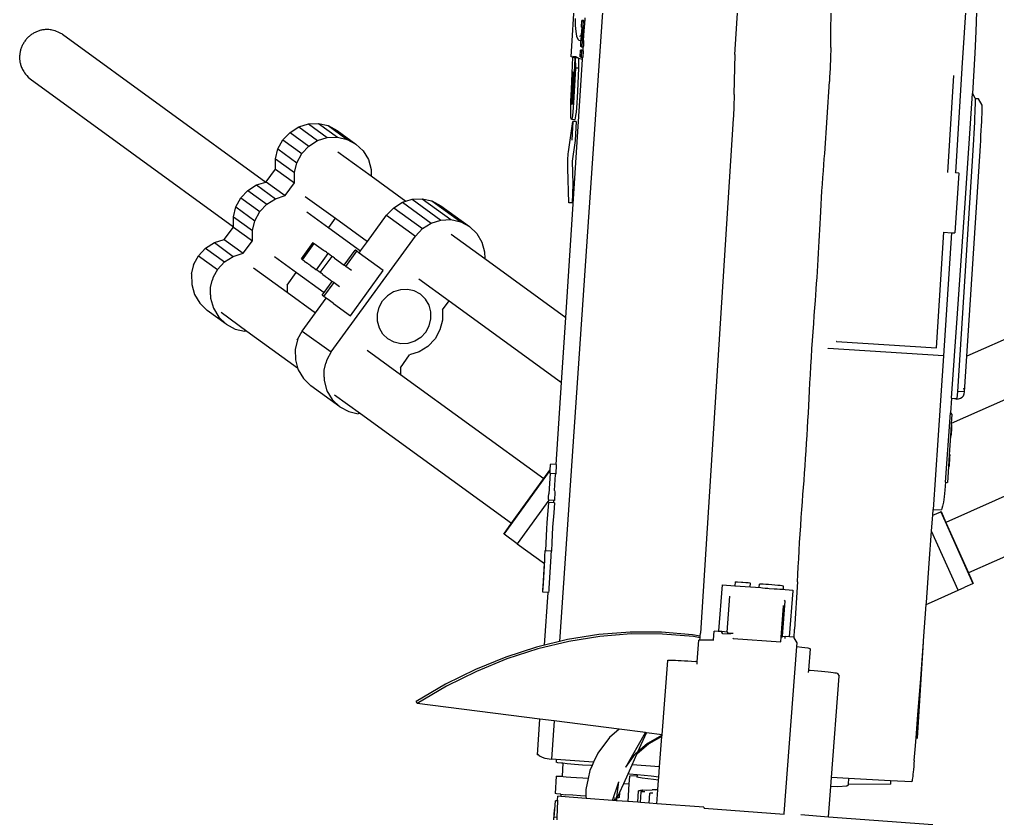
# Model space of a CAD drawing. Extents: x 0 to 510, y -72 to 72.
# Drawn here: x 177.52 to 188.39, y -30.27 to -21.39 of the extents above; entities that cross this region are included whole.
import ezdxf

# ---------------------------------------------------------------- set-up
doc = ezdxf.new("R2010")
doc.units = 0
doc.header["$MEASUREMENT"] = 0
doc.layers.get('0').update_dxf_attribs({"linetype": 'CONTINUOUS'})
doc.layers.add('EDGES', color=7, linetype='CONTINUOUS')

# ---------------------------------------------------------------- blocks, each defined once
blk = doc.blocks.new('TV_CAMERAMAN_PL')
at = {"layer": 'EDGES'}
for p, q in [((0.1009, 0.32267), (0.0373, 0.23514)), ((0.12009, 0.30872), (0.0565, 0.22119)), ((0.01249, 0.25314), (0.00817, 0.25194)), ((0.01702, 0.25318), (0.01249, 0.25314)), ((0.01702, 0.25318), (0.02144, 0.25206)), ((0.00434, 0.24966), (0.00127, 0.24646)), ((0.00817, 0.25194), (0.00434, 0.24966)), ((0.02481, 0.2502), (0.01891, 0.24207)), ((0.0209, 0.25235), (0.02139, 0.25208)), ((0.02144, 0.25206), (0.02481, 0.2502)), ((0.02481, 0.2502), (0.02807, 0.24714)), ((-0.00463, 0.23833), (0.00127, 0.24646)), ((0.00658, 0.24501), (0.00226, 0.24381)), ((0.00805, 0.24502), (0.00658, 0.24501)), ((0.00805, 0.24502), (0.01111, 0.24505)), ((0.01111, 0.24505), (0.0141, 0.2443)), ((0.01553, 0.24393), (0.0141, 0.2443)), ((0.02807, 0.24714), (0.02216, 0.23901)), ((0.02807, 0.24714), (0.03043, 0.24338)), ((0.00048, 0.24051), (-0.00759, 0.2294)), ((-0.00157, 0.24153), (-0.00463, 0.23833)), ((0.00226, 0.24381), (-0.00157, 0.24153)), ((0.01891, 0.24207), (0.01553, 0.24393)), ((0.01891, 0.24207), (0.02216, 0.23901)), ((0.03043, 0.24338), (0.02453, 0.23525)), ((0.03043, 0.24338), (0.03176, 0.23917)), ((-0.00463, 0.23833), (-0.00673, 0.23442)), ((0.02216, 0.23901), (0.02453, 0.23525)), ((0.03176, 0.23917), (0.02585, 0.23104)), ((0.03176, 0.23917), (0.03714, 0.23514)), ((-0.00673, 0.23442), (-0.00764, 0.23042)), ((0.02453, 0.23525), (0.02585, 0.23104)), ((0.03714, 0.23514), (0.03123, 0.22701)), ((0.04151, 0.23518), (0.0356, 0.22705)), ((0.03714, 0.23514), (0.0373, 0.23514)), ((0.0373, 0.23514), (0.04151, 0.23518)), ((0.04578, 0.2341), (0.03988, 0.22597)), ((0.04151, 0.23518), (0.04578, 0.2341)), ((0.04967, 0.23197), (0.04376, 0.22384)), ((0.04578, 0.2341), (0.04967, 0.23197)), ((0.04967, 0.23197), (0.05289, 0.22894)), ((-0.00759, 0.2294), (-0.02346, 0.20756)), ((-0.00759, 0.2294), (-0.00764, 0.23042)), ((0.02585, 0.23104), (0.03123, 0.22701)), ((0.05289, 0.22894), (0.04698, 0.22081)), ((0.05289, 0.22894), (0.05524, 0.22521)), ((0.01967, 0.22656), (0.00917, 0.21211)), ((0.03123, 0.22701), (0.0356, 0.22705)), ((0.0356, 0.22705), (0.03988, 0.22597)), ((0.03988, 0.22597), (0.04376, 0.22384)), ((0.04376, 0.22384), (0.04698, 0.22081)), ((0.05524, 0.22521), (0.04933, 0.21708)), ((0.05524, 0.22521), (0.0565, 0.22119)), ((0.04698, 0.22081), (0.04933, 0.21708)), ((0.05655, 0.22104), (0.05064, 0.21291)), ((0.0565, 0.22119), (0.05655, 0.22104)), ((0.05655, 0.22104), (0.06206, 0.21707)), ((0.02453, 0.21756), (0.01766, 0.2081)), ((0.04933, 0.21708), (0.05064, 0.21291)), ((0.06206, 0.21707), (0.05615, 0.20894)), ((0.06645, 0.21711), (0.06054, 0.20898)), ((0.06206, 0.21707), (0.06645, 0.21711)), ((0.07073, 0.21603), (0.06483, 0.2079)), ((0.06645, 0.21711), (0.07073, 0.21603)), ((0.07073, 0.21603), (0.07462, 0.2139)), ((0.00917, 0.21211), (0.00029, 0.19987)), ((0.01211, 0.21213), (0.00917, 0.21211)), ((0.01211, 0.21213), (0.01761, 0.20826)), ((0.05064, 0.21291), (0.05615, 0.20894)), ((0.07462, 0.2139), (0.06872, 0.20577)), ((0.07786, 0.21085), (0.07195, 0.20272)), ((0.07462, 0.2139), (0.07786, 0.21085)), ((0.07786, 0.21085), (0.08021, 0.20711)), ((-0.02423, 0.20735), (-0.02806, 0.20507)), ((-0.02346, 0.20756), (-0.02423, 0.20735)), ((-0.01991, 0.20855), (-0.02346, 0.20756)), ((-0.01538, 0.20859), (-0.01991, 0.20855)), ((-0.01095, 0.20747), (-0.01538, 0.20859)), ((-0.0115, 0.20776), (-0.01101, 0.20749)), ((-0.01095, 0.20747), (-0.00758, 0.20561)), ((0.01766, 0.2081), (0.00898, 0.19616)), ((0.01766, 0.2081), (0.01761, 0.20826)), ((0.05615, 0.20894), (0.06054, 0.20898)), ((0.06054, 0.20898), (0.06483, 0.2079)), ((0.06483, 0.2079), (0.06872, 0.20577)), ((0.08021, 0.20711), (0.07431, 0.19898)), ((0.08021, 0.20711), (0.08153, 0.20293)), ((-0.02806, 0.20507), (-0.03112, 0.20187)), ((-0.00758, 0.20561), (-0.01658, 0.19322)), ((-0.00758, 0.20561), (0.00029, 0.19987)), ((0.0205, 0.20188), (0.02109, 0.20269)), ((0.02154, 0.20332), (0.02109, 0.20269)), ((0.02202, 0.20398), (0.02154, 0.20332)), ((0.02253, 0.20469), (0.02202, 0.20398)), ((0.02255, 0.20471), (0.02253, 0.20469)), ((0.02272, 0.20495), (0.02255, 0.20471)), ((0.0231, 0.20547), (0.02272, 0.20495)), ((0.02342, 0.20591), (0.0231, 0.20547)), ((0.0231, 0.20547), (0.03009, 0.2004)), ((0.02345, 0.20594), (0.02342, 0.20591)), ((0.02342, 0.20591), (0.03041, 0.20084)), ((0.02345, 0.20594), (0.03043, 0.20088)), ((0.04372, 0.20361), (0.03686, 0.19416)), ((0.05034, 0.20428), (0.04091, 0.1913)), ((0.06872, 0.20577), (0.07195, 0.20272)), ((0.07195, 0.20272), (0.07431, 0.19898)), ((0.08153, 0.20293), (0.07562, 0.1948)), ((0.08153, 0.20293), (0.08172, 0.19859)), ((-0.04012, 0.18948), (-0.03112, 0.20187)), ((0.00029, 0.19987), (0.00655, 0.19531)), ((0.01744, 0.19767), (0.01754, 0.19781)), ((0.01751, 0.19778), (0.01753, 0.19781)), ((0.01754, 0.19781), (0.01759, 0.19788)), ((0.01754, 0.19781), (0.02453, 0.19274)), ((0.01759, 0.19788), (0.01875, 0.19948)), ((0.01891, 0.19969), (0.01875, 0.19948)), ((0.01875, 0.19948), (0.02574, 0.19441)), ((0.01955, 0.20058), (0.01891, 0.19969)), ((0.01955, 0.20058), (0.01977, 0.20087)), ((0.0205, 0.20188), (0.01977, 0.20087)), ((0.03009, 0.2004), (0.02727, 0.19651)), ((0.03041, 0.20084), (0.03009, 0.2004)), ((0.03041, 0.20084), (0.03043, 0.20088)), ((0.07431, 0.19898), (0.07562, 0.1948)), ((0.08172, 0.19859), (0.07581, 0.19046)), ((0.08172, 0.19859), (0.08076, 0.19438)), ((-0.03323, 0.19496), (-0.03706, 0.19268)), ((-0.02891, 0.19616), (-0.03323, 0.19496)), ((-0.02744, 0.19617), (-0.02891, 0.19616)), ((-0.02744, 0.19617), (-0.02438, 0.1962)), ((-0.02438, 0.1962), (-0.02139, 0.19545)), ((-0.01996, 0.19508), (-0.02139, 0.19545)), ((-0.01658, 0.19322), (-0.01996, 0.19508)), ((0.00507, 0.19327), (0.00553, 0.19388)), ((0.00553, 0.19388), (0.00655, 0.19531)), ((0.00655, 0.19531), (0.00692, 0.1958)), ((0.00692, 0.1958), (0.00705, 0.19597)), ((0.00705, 0.19597), (0.00728, 0.19629)), ((0.00728, 0.19629), (0.00758, 0.19671)), ((0.00728, 0.19629), (0.01326, 0.19193)), ((0.00758, 0.19671), (0.0077, 0.19687)), ((0.0077, 0.19687), (0.00781, 0.19701)), ((0.00781, 0.19701), (0.00898, 0.19616)), ((0.00898, 0.19616), (0.01379, 0.19265)), ((0.01491, 0.1942), (0.0139, 0.19281)), ((0.01491, 0.1942), (0.01502, 0.19435)), ((0.01592, 0.19559), (0.01502, 0.19435)), ((0.01602, 0.19572), (0.01592, 0.19559)), ((0.01676, 0.19673), (0.01602, 0.19572)), ((0.01683, 0.19683), (0.01676, 0.19673)), ((0.01683, 0.19683), (0.0174, 0.19761)), ((0.0174, 0.19761), (0.01744, 0.19767)), ((0.01742, 0.19764), (0.0174, 0.19761)), ((0.02467, 0.19294), (0.02574, 0.19441)), ((0.02633, 0.19522), (0.02574, 0.19441)), ((0.02633, 0.19522), (0.02661, 0.1956)), ((0.02661, 0.1956), (0.02676, 0.19581)), ((0.02676, 0.19581), (0.02692, 0.19603)), ((0.03686, 0.19416), (0.02691, 0.18047)), ((0.02727, 0.19651), (0.02692, 0.19603)), ((0.03702, 0.19416), (0.03686, 0.19416)), ((0.03702, 0.19416), (0.04091, 0.1913)), ((0.08076, 0.19438), (0.07485, 0.18625)), ((0.07562, 0.1948), (0.07581, 0.19046)), ((0.08076, 0.19438), (0.07873, 0.1906)), ((-0.03501, 0.19166), (-0.04308, 0.18055)), ((-0.04012, 0.18948), (-0.04222, 0.18557)), ((-0.03706, 0.19268), (-0.04012, 0.18948)), ((-0.01658, 0.19322), (0.03323, 0.15692)), ((0.00423, 0.19209), (-0.00102, 0.18488)), ((0.00423, 0.19209), (0.00507, 0.19327)), ((0.01326, 0.19193), (0.01151, 0.18953)), ((0.01326, 0.19193), (0.01379, 0.19265)), ((0.0139, 0.19281), (0.01379, 0.19265)), ((0.02381, 0.19175), (0.02076, 0.18757)), ((0.02381, 0.19175), (0.02434, 0.19248)), ((0.02434, 0.19248), (0.02437, 0.19253)), ((0.02437, 0.19253), (0.02453, 0.19274)), ((0.02453, 0.19274), (0.0246, 0.19284)), ((0.0246, 0.19284), (0.02466, 0.19291)), ((0.02467, 0.19294), (0.02466, 0.19291)), ((0.04091, 0.1913), (0.03092, 0.17755)), ((0.06954, 0.19033), (0.0591, 0.17597)), ((0.07873, 0.1906), (0.07282, 0.18247)), ((0.07581, 0.19046), (0.07485, 0.18625)), ((-0.04222, 0.18557), (-0.04313, 0.18157)), ((0.01849, 0.18445), (0.02024, 0.18685)), ((0.02024, 0.18685), (0.02076, 0.18757)), ((0.02024, 0.18685), (0.02671, 0.18213)), ((0.02076, 0.18757), (0.02723, 0.18285)), ((0.07485, 0.18625), (0.07282, 0.18247)), ((-0.04308, 0.18055), (-0.04313, 0.18157)), ((-0.00102, 0.18488), (0.0184, 0.17072)), ((0.0184, 0.17072), (0.02598, 0.18113)), ((0.02598, 0.18113), (0.02671, 0.18213)), ((0.02598, 0.18113), (0.02691, 0.18047)), ((0.02671, 0.18213), (0.02713, 0.18271)), ((0.02713, 0.18271), (0.02723, 0.18285)), ((0.07282, 0.18247), (0.06985, 0.17937)), ((-0.04308, 0.18055), (-0.09027, 0.1156)), ((-0.01582, 0.17771), (-0.02632, 0.16326)), ((0.02691, 0.18047), (0.03092, 0.17755)), ((0.03092, 0.17755), (0.04223, 0.16931)), ((0.06615, 0.17716), (0.06196, 0.176)), ((0.06985, 0.17937), (0.06615, 0.17716)), ((-0.00631, 0.17241), (-0.00339, 0.17322)), ((-0.00339, 0.17322), (-0.00033, 0.17325)), ((-0.00033, 0.17325), (0.00266, 0.1725)), ((0.00266, 0.1725), (0.00537, 0.17101)), ((0.0591, 0.17597), (0.04827, 0.16107)), ((0.06196, 0.176), (0.0591, 0.17597)), ((-0.01238, 0.16607), (-0.01096, 0.16871)), ((-0.01096, 0.16871), (-0.00889, 0.17087)), ((-0.00889, 0.17087), (-0.00631, 0.17241)), ((0.00537, 0.17101), (0.00763, 0.16889)), ((0.00927, 0.16628), (0.00763, 0.16889)), ((0.04223, 0.16931), (0.03323, 0.15692)), ((0.04223, 0.16931), (0.04546, 0.16626)), ((-0.01305, 0.16314), (-0.01238, 0.16607)), ((0.01019, 0.16336), (0.00927, 0.16628)), ((0.04546, 0.16626), (0.03646, 0.15388)), ((0.04546, 0.16626), (0.04782, 0.16252)), ((-0.02632, 0.16326), (-0.07104, 0.1017)), ((-0.02338, 0.16328), (-0.02632, 0.16326)), ((-0.02338, 0.16328), (-0.01788, 0.15941)), ((-0.01292, 0.16011), (-0.01305, 0.16314)), ((-0.012, 0.15719), (-0.01292, 0.16011)), ((0.00965, 0.1574), (0.01032, 0.16033)), ((0.01032, 0.16033), (0.01019, 0.16336)), ((0.04782, 0.16252), (0.03881, 0.15013)), ((0.04782, 0.16252), (0.04827, 0.16107)), ((0.04827, 0.16107), (0.04913, 0.15834)), ((-0.17446, 0.10338), (-0.16773, 0.15618)), ((-0.16773, 0.15618), (-0.16692, 0.15664)), ((-0.16032, 0.14351), (-0.16773, 0.15618)), ((-0.15951, 0.14398), (-0.16692, 0.15664)), ((-0.01657, 0.15524), (-0.01788, 0.15941)), ((-0.01036, 0.15458), (-0.012, 0.15719)), ((0.00823, 0.15476), (0.00965, 0.1574)), ((0.03323, 0.15692), (0.03646, 0.15388)), ((0.04913, 0.15834), (0.04013, 0.14595)), ((0.04913, 0.15834), (0.04932, 0.154)), ((-0.01422, 0.15151), (-0.01657, 0.15524)), ((-0.011, 0.14848), (-0.01422, 0.15151)), ((-0.01036, 0.15458), (-0.0081, 0.15246)), ((-0.0081, 0.15246), (-0.00539, 0.15097)), ((0.00358, 0.15106), (0.00616, 0.1526)), ((0.01485, 0.15543), (0.00542, 0.14245)), ((0.00616, 0.1526), (0.00823, 0.15476)), ((0.03646, 0.15388), (0.03881, 0.15013)), ((0.04932, 0.154), (0.04032, 0.14161)), ((0.04932, 0.154), (0.04836, 0.14979)), ((-0.00712, 0.14635), (-0.011, 0.14848)), ((-0.00539, 0.15097), (-0.0024, 0.15022)), ((-0.0024, 0.15022), (0.00066, 0.15025)), ((0.00066, 0.15025), (0.00358, 0.15106)), ((0.03881, 0.15013), (0.04013, 0.14595)), ((0.04836, 0.14979), (0.03936, 0.1374)), ((0.04836, 0.14979), (0.04633, 0.14601)), ((-0.15393, 0.13062), (-0.16032, 0.14351)), ((-0.15312, 0.13109), (-0.15951, 0.14398)), ((-0.00284, 0.14527), (-0.00712, 0.14635)), ((0.00153, 0.14531), (-0.00284, 0.14527)), ((0.00153, 0.14531), (0.00542, 0.14245)), ((0.04633, 0.14601), (0.03733, 0.13362)), ((0.04013, 0.14595), (0.04032, 0.14161)), ((0.00542, 0.14245), (-0.02975, 0.09404)), ((0.03405, 0.14148), (0.02361, 0.12712)), ((0.04032, 0.14161), (0.03936, 0.1374)), ((0.03936, 0.1374), (0.03733, 0.13362)), ((-0.14858, 0.11754), (-0.15393, 0.13062)), ((-0.14777, 0.11801), (-0.15312, 0.13109)), ((0.03436, 0.13052), (0.03066, 0.12831)), ((0.03733, 0.13362), (0.03436, 0.13052)), ((0.02361, 0.12712), (-0.00174, 0.09223)), ((0.02647, 0.12715), (0.02361, 0.12712)), ((0.03066, 0.12831), (0.02647, 0.12715)), ((-0.14348, 0.10478), (-0.14777, 0.11801)), ((-0.0991, 0.11312), (-0.09499, 0.11878)), ((-0.09499, 0.11878), (-0.09491, 0.11889)), ((-0.09499, 0.11878), (-0.06753, 0.09895)), ((-0.09491, 0.11889), (-0.09488, 0.11893)), ((-0.09488, 0.11893), (-0.09027, 0.1156)), ((-0.14429, 0.10431), (-0.14858, 0.11754)), ((-0.09027, 0.1156), (-0.07104, 0.1017)), ((-0.0991, 0.11312), (-0.10756, 0.10142)), ((-0.08027, 0.09951), (-0.0991, 0.11312)), ((-0.19124, 0.10121), (-0.19177, 0.09837)), ((-0.19079, 0.10236), (-0.19124, 0.10121)), ((-0.19036, 0.10324), (-0.19079, 0.10236)), ((-0.19009, 0.10365), (-0.19036, 0.10324)), ((-0.19009, 0.10365), (-0.18986, 0.10438)), ((-0.18995, 0.10387), (-0.19009, 0.10365)), ((-0.18955, 0.10423), (-0.18995, 0.10387)), ((-0.18986, 0.10438), (-0.17446, 0.10338)), ((-0.17525, 0.09724), (-0.17446, 0.10338)), ((-0.14107, 0.09097), (-0.14429, 0.10431)), ((-0.14265, 0.10133), (-0.14348, 0.10478)), ((-0.14265, 0.10133), (-0.12005, 0.09987)), ((-0.1411, 0.09491), (-0.14265, 0.10133)), ((-0.12005, 0.09987), (-0.11991, 0.10204)), ((-0.11991, 0.10204), (-0.11986, 0.10205)), ((-0.11986, 0.10205), (-0.11968, 0.10204)), ((-0.11968, 0.1021), (-0.11961, 0.10212)), ((-0.11968, 0.10204), (-0.11968, 0.1021)), ((-0.11968, 0.10204), (-0.11619, 0.1018)), ((-0.11961, 0.10212), (-0.11934, 0.10212)), ((-0.11934, 0.10212), (-0.11867, 0.10209)), ((-0.11867, 0.10209), (-0.11744, 0.10203)), ((-0.11744, 0.10203), (-0.10756, 0.10142)), ((-0.11619, 0.1018), (-0.11608, 0.10183)), ((-0.11619, 0.1018), (-0.11608, 0.10179)), ((-0.11608, 0.10179), (-0.11608, 0.10183)), ((-0.11608, 0.10179), (-0.10605, 0.10118)), ((-0.10756, 0.10142), (-0.10582, 0.10132)), ((-0.10605, 0.10118), (-0.10569, 0.10127)), ((-0.10582, 0.10132), (-0.10569, 0.10127)), ((-0.10569, 0.10127), (-0.10386, 0.1012)), ((-0.10386, 0.1012), (-0.10267, 0.10112)), ((-0.10267, 0.10112), (-0.10209, 0.10107)), ((-0.10209, 0.10107), (-0.10195, 0.10104)), ((-0.10197, 0.10079), (-0.10195, 0.10104)), ((-0.07104, 0.1017), (-0.06743, 0.09909)), ((-0.21347, 0.0973), (-0.21772, 0.09757)), ((-0.21675, 0.09604), (-0.21667, 0.09712)), ((-0.2166, 0.09717), (-0.21667, 0.09712)), ((-0.2166, 0.09717), (-0.21341, 0.09694)), ((-0.21347, 0.0973), (-0.21341, 0.09703)), ((-0.21341, 0.09703), (-0.21341, 0.09694)), ((-0.21341, 0.09694), (-0.20962, 0.09667)), ((-0.20664, 0.09618), (-0.20653, 0.09686)), ((-0.19901, 0.09635), (-0.20653, 0.09686)), ((-0.19191, 0.09632), (-0.19177, 0.09837)), ((-0.17525, 0.09724), (-0.19177, 0.09837)), ((-0.17882, 0.06927), (-0.17525, 0.09724)), ((-0.12006, 0.09966), (-0.12005, 0.09987)), ((-0.11992, 0.09963), (-0.12006, 0.09966)), ((-0.11933, 0.09958), (-0.11992, 0.09963)), ((-0.11814, 0.0995), (-0.11933, 0.09958)), ((-0.10456, 0.09867), (-0.11814, 0.0995)), ((-0.10333, 0.0986), (-0.10456, 0.09867)), ((-0.10267, 0.09857), (-0.10333, 0.0986)), ((-0.1024, 0.09858), (-0.10267, 0.09857)), ((-0.10226, 0.09861), (-0.1024, 0.09858)), ((-0.10227, 0.09842), (-0.10226, 0.09861)), ((-0.09853, 0.09819), (-0.10227, 0.09842)), ((-0.10226, 0.09861), (-0.10213, 0.1008)), ((-0.10213, 0.1008), (-0.10197, 0.10079)), ((-0.10197, 0.10079), (-0.09267, 0.1004)), ((-0.09187, 0.09791), (-0.09853, 0.09819)), ((-0.09267, 0.1004), (-0.09007, 0.10025)), ((-0.08574, 0.09741), (-0.09187, 0.09791)), ((-0.09007, 0.10025), (-0.0813, 0.09952)), ((-0.08145, 0.09714), (-0.08574, 0.09741)), ((-0.08145, 0.09714), (-0.08143, 0.09738)), ((-0.08143, 0.09738), (-0.0813, 0.09952)), ((-0.08143, 0.09738), (-0.08041, 0.09731)), ((-0.08042, 0.09715), (-0.08041, 0.09731)), ((-0.07666, 0.09692), (-0.08042, 0.09715)), ((-0.08041, 0.09731), (-0.08027, 0.09951)), ((-0.08027, 0.09951), (-0.07983, 0.09965)), ((-0.07983, 0.09965), (-0.07956, 0.09965)), ((-0.07956, 0.09965), (-0.07889, 0.09962)), ((-0.07889, 0.09962), (-0.07766, 0.09956)), ((-0.06876, 0.09901), (-0.07766, 0.09956)), ((-0.0762, 0.09704), (-0.07666, 0.09692)), ((-0.0762, 0.09704), (-0.06921, 0.09662)), ((-0.06897, 0.0966), (-0.06883, 0.09893)), ((-0.06883, 0.09893), (-0.06866, 0.09897)), ((-0.06876, 0.09901), (-0.06866, 0.09897)), ((-0.06866, 0.09897), (-0.06753, 0.09895)), ((-0.06745, 0.09906), (-0.06753, 0.09895)), ((-0.06753, 0.09895), (-0.0668, 0.09889)), ((-0.06743, 0.09909), (-0.06745, 0.09906)), ((-0.0668, 0.09889), (-0.06561, 0.09881)), ((-0.06561, 0.09881), (-0.06504, 0.09876)), ((-0.06504, 0.09876), (-0.0649, 0.09873)), ((-0.06504, 0.09635), (-0.0649, 0.09873)), ((-0.21675, 0.09604), (-0.21776, 0.09607)), ((-0.20968, 0.09583), (-0.21675, 0.09604)), ((-0.20968, 0.09583), (-0.20962, 0.09667)), ((-0.20935, 0.09582), (-0.20968, 0.09583)), ((-0.20935, 0.09582), (-0.20764, 0.09569)), ((-0.20856, 0.08354), (-0.20773, 0.09442)), ((-0.20773, 0.09442), (-0.20764, 0.09569)), ((-0.20682, 0.09436), (-0.20773, 0.09442)), ((-0.20682, 0.09436), (-0.207, 0.09226)), ((-0.20682, 0.09436), (-0.2068, 0.09461)), ((-0.2068, 0.09461), (-0.20664, 0.09618)), ((-0.19938, 0.09204), (-0.19925, 0.09332)), ((-0.19925, 0.09332), (-0.19916, 0.09387)), ((-0.19902, 0.09386), (-0.19916, 0.09387)), ((-0.19898, 0.09489), (-0.19902, 0.09386)), ((-0.19348, 0.09351), (-0.19902, 0.09386)), ((-0.19901, 0.09635), (-0.19896, 0.09608)), ((-0.19896, 0.09608), (-0.19898, 0.09489)), ((-0.19368, 0.09162), (-0.19348, 0.09351)), ((-0.19348, 0.09351), (-0.19343, 0.09404)), ((-0.19343, 0.09404), (-0.19321, 0.09567)), ((-0.19321, 0.09567), (-0.19303, 0.0964)), ((-0.19191, 0.09632), (-0.19303, 0.0964)), ((-0.19302, 0.08025), (-0.19191, 0.09632)), ((0.17827, 0.07311), (-0.1411, 0.09491)), ((-0.14026, 0.09143), (-0.1411, 0.09491)), ((-0.06921, 0.09662), (-0.06923, 0.09659)), ((-0.06921, 0.09662), (-0.06897, 0.09657)), ((-0.06897, 0.0966), (-0.06921, 0.09662)), ((-0.06898, 0.09655), (-0.06897, 0.09657)), ((-0.06514, 0.09633), (-0.06898, 0.09655)), ((-0.06897, 0.09657), (-0.06897, 0.0966)), ((-0.06504, 0.09635), (-0.06514, 0.09633)), ((-0.06504, 0.09635), (-0.02975, 0.09404)), ((-0.02975, 0.09404), (-0.00174, 0.09223)), ((-0.20747, 0.08586), (-0.20723, 0.08927)), ((-0.20723, 0.08927), (-0.207, 0.09226)), ((-0.19972, 0.08766), (-0.19954, 0.09011)), ((-0.19954, 0.09011), (-0.19938, 0.09204)), ((-0.19421, 0.08507), (-0.19394, 0.08856)), ((-0.19394, 0.08856), (-0.19368, 0.09162)), ((-0.13893, 0.07755), (-0.14107, 0.09097)), ((-0.13812, 0.07801), (-0.14026, 0.09143)), ((-0.00174, 0.09223), (0.10927, 0.08507)), ((0.04751, 0.08956), (0.04758, 0.09095)), ((0.05565, 0.08916), (0.04751, 0.08956)), ((0.04758, 0.09095), (0.0624, 0.09139)), ((0.06554, 0.08948), (0.05565, 0.08916)), ((0.0624, 0.09139), (0.06331, 0.09141)), ((0.06331, 0.09141), (0.06422, 0.09141)), ((0.06422, 0.09141), (0.06512, 0.09139)), ((0.06512, 0.09139), (0.06603, 0.09136)), ((0.07442, 0.08824), (0.06554, 0.08948)), ((0.06603, 0.09136), (0.06692, 0.0913)), ((0.06692, 0.0913), (0.06779, 0.09123)), ((0.06779, 0.09123), (0.06865, 0.09115)), ((0.06865, 0.09115), (0.06949, 0.09104)), ((0.06949, 0.09104), (0.08257, 0.08923)), ((0.08257, 0.08923), (0.07449, 0.08963)), ((0.0825, 0.08784), (0.08257, 0.08923)), ((0.0833, 0.08844), (0.08337, 0.08983)), ((0.08344, 0.0883), (0.0833, 0.08844)), ((0.08337, 0.08983), (0.08367, 0.08995)), ((0.08351, 0.08968), (0.08337, 0.08983)), ((0.0841, 0.08953), (0.08351, 0.08968)), ((0.08367, 0.08995), (0.08442, 0.09003)), ((0.08515, 0.08937), (0.0841, 0.08953)), ((0.08442, 0.09003), (0.08561, 0.09009)), ((0.08664, 0.08921), (0.08515, 0.08937)), ((0.08561, 0.09009), (0.08724, 0.09011)), ((0.08849, 0.08904), (0.08664, 0.08921)), ((0.08724, 0.09011), (0.0892, 0.09009)), ((0.09061, 0.08888), (0.08849, 0.08904)), ((0.0892, 0.09009), (0.09138, 0.09005)), ((0.08998, 0.08958), (0.08983, 0.08952)), ((0.08983, 0.08952), (0.08991, 0.08945)), ((0.08991, 0.08945), (0.0902, 0.08938)), ((0.09034, 0.08962), (0.08998, 0.08958)), ((0.0902, 0.08938), (0.09072, 0.0893)), ((0.09092, 0.08965), (0.09034, 0.08962)), ((0.09299, 0.08873), (0.09061, 0.08888)), ((0.09072, 0.0893), (0.09146, 0.08922)), ((0.09171, 0.08966), (0.09092, 0.08965)), ((0.09138, 0.09005), (0.09378, 0.08996)), ((0.09146, 0.08922), (0.09237, 0.08913)), ((0.09266, 0.08965), (0.09171, 0.08966)), ((0.09237, 0.08913), (0.0934, 0.08905)), ((0.09373, 0.08962), (0.09266, 0.08965)), ((0.09563, 0.08859), (0.09299, 0.08873)), ((0.0934, 0.08905), (0.09456, 0.08898)), ((0.09491, 0.08958), (0.09373, 0.08962)), ((0.09378, 0.08996), (0.0964, 0.08985)), ((0.09456, 0.08898), (0.09583, 0.08891)), ((0.0962, 0.08952), (0.09491, 0.08958)), ((0.10554, 0.0881), (0.09563, 0.08859)), ((0.09583, 0.08891), (0.10344, 0.08854)), ((0.10372, 0.08915), (0.0962, 0.08952)), ((0.0964, 0.08985), (0.1102, 0.08917)), ((0.10344, 0.08869), (0.10372, 0.08915)), ((0.10996, 0.08837), (0.10344, 0.08869)), ((0.10344, 0.08854), (0.10344, 0.08869)), ((0.10344, 0.08854), (0.10987, 0.08822)), ((0.10989, 0.08698), (0.10996, 0.08837)), ((0.11044, 0.08916), (0.10996, 0.08837)), ((0.1102, 0.08917), (0.11039, 0.08999)), ((0.1102, 0.08917), (0.11044, 0.08916)), ((0.11037, 0.08777), (0.11044, 0.08916)), ((0.11039, 0.08999), (0.18214, 0.08542)), ((-0.20762, 0.08355), (-0.20747, 0.08586)), ((-0.20006, 0.08259), (-0.19991, 0.08487)), ((-0.19991, 0.08487), (-0.19972, 0.08766)), ((-0.19445, 0.0814), (-0.19421, 0.08507)), ((0.0825, 0.08784), (0.07442, 0.08824)), ((0.08403, 0.08815), (0.08344, 0.0883)), ((0.08508, 0.08799), (0.08403, 0.08815)), ((0.08657, 0.08782), (0.08508, 0.08799)), ((0.08842, 0.08765), (0.08657, 0.08782)), ((0.09054, 0.08749), (0.08842, 0.08765)), ((0.09292, 0.08734), (0.09054, 0.08749)), ((0.09556, 0.0872), (0.09292, 0.08734)), ((0.10547, 0.08671), (0.09556, 0.0872)), ((0.10547, 0.08671), (0.10554, 0.0881)), ((0.10967, 0.08683), (0.10547, 0.08671)), ((0.10987, 0.08822), (0.10554, 0.0881)), ((0.10927, 0.08507), (0.10967, 0.08683)), ((0.10927, 0.08507), (0.11005, 0.08501)), ((0.1098, 0.08684), (0.10967, 0.08683)), ((0.1098, 0.08699), (0.10987, 0.08822)), ((0.10989, 0.08698), (0.1098, 0.08699)), ((0.1098, 0.08684), (0.1098, 0.08699)), ((0.11037, 0.08777), (0.10989, 0.08698)), ((0.11005, 0.08501), (0.11008, 0.08556)), ((0.11005, 0.08494), (0.11005, 0.08501)), ((0.11297, 0.08479), (0.11005, 0.08494)), ((0.11008, 0.08556), (0.11032, 0.08607)), ((0.113, 0.08542), (0.11008, 0.08556)), ((0.11032, 0.08607), (0.11324, 0.08592)), ((0.11297, 0.08479), (0.11299, 0.08483)), ((0.11299, 0.08483), (0.113, 0.08542)), ((0.11321, 0.0853), (0.11299, 0.08483)), ((0.11299, 0.08483), (0.11448, 0.08473)), ((0.11324, 0.08592), (0.113, 0.08542)), ((0.11321, 0.0853), (0.11324, 0.08592)), ((0.11448, 0.08473), (0.11451, 0.08535)), ((0.11505, 0.08469), (0.11448, 0.08473)), ((0.11451, 0.08535), (0.11472, 0.08578)), ((0.11745, 0.0852), (0.11451, 0.08535)), ((0.11472, 0.08578), (0.11481, 0.08581)), ((0.11481, 0.08581), (0.11504, 0.08582)), ((0.11504, 0.08582), (0.11541, 0.08582)), ((0.11741, 0.08458), (0.11505, 0.08469)), ((0.11541, 0.08582), (0.11592, 0.0858)), ((0.11592, 0.0858), (0.11633, 0.08577)), ((0.11633, 0.08577), (0.11673, 0.08575)), ((0.11673, 0.08575), (0.11728, 0.0857)), ((0.11728, 0.0857), (0.11732, 0.08642)), ((0.11728, 0.0857), (0.1175, 0.08568)), ((0.11788, 0.08704), (0.11732, 0.08642)), ((0.11741, 0.08458), (0.11745, 0.0852)), ((0.11755, 0.08485), (0.11741, 0.08458)), ((0.11741, 0.08458), (0.12384, 0.08415)), ((0.11758, 0.08548), (0.11745, 0.0852)), ((0.1175, 0.08568), (0.11983, 0.08546)), ((0.11755, 0.08485), (0.11758, 0.08548)), ((0.12295, 0.08433), (0.11755, 0.08485)), ((0.12298, 0.08496), (0.11758, 0.08548)), ((0.11921, 0.08757), (0.11788, 0.08704)), ((0.11919, 0.0863), (0.11941, 0.08573)), ((0.12124, 0.08796), (0.11921, 0.08757)), ((0.11941, 0.08573), (0.11983, 0.08546)), ((0.11983, 0.08546), (0.1229, 0.08517)), ((0.12381, 0.0882), (0.12124, 0.08796)), ((0.1229, 0.08517), (0.12304, 0.08544)), ((0.12308, 0.08432), (0.12295, 0.08433)), ((0.12368, 0.0849), (0.12298, 0.08496)), ((0.12304, 0.08544), (0.12597, 0.0853)), ((0.12308, 0.08432), (0.12384, 0.08415)), ((0.12365, 0.08428), (0.12308, 0.08432)), ((0.12441, 0.08423), (0.12365, 0.08428)), ((0.12445, 0.08486), (0.12368, 0.0849)), ((0.12676, 0.08827), (0.12381, 0.0882)), ((0.12384, 0.08415), (0.1241, 0.08411)), ((0.12496, 0.08421), (0.12441, 0.08423)), ((0.12499, 0.08483), (0.12445, 0.08486)), ((0.12537, 0.0842), (0.12496, 0.08421)), ((0.1254, 0.08483), (0.12499, 0.08483)), ((0.12563, 0.08421), (0.12537, 0.0842)), ((0.12566, 0.08484), (0.1254, 0.08483)), ((0.12573, 0.08423), (0.12563, 0.08421)), ((0.12576, 0.08486), (0.12566, 0.08484)), ((0.12594, 0.08467), (0.12573, 0.08423)), ((0.12597, 0.0853), (0.12576, 0.08486)), ((0.12594, 0.08467), (0.12597, 0.0853)), ((-0.20942, 0.07214), (-0.20856, 0.08354)), ((-0.20762, 0.08355), (-0.20856, 0.08354)), ((-0.2048, 0.08358), (-0.20762, 0.08355)), ((-0.20006, 0.08259), (-0.2048, 0.08358)), ((-0.19662, 0.08187), (-0.20006, 0.08259)), ((-0.19448, 0.0809), (-0.19662, 0.08187)), ((-0.19448, 0.0809), (-0.19445, 0.0814)), ((-0.19302, 0.08025), (-0.19448, 0.0809)), ((-0.18906, 0.07846), (-0.19302, 0.08025)), ((0.1241, 0.08411), (0.12709, 0.08391)), ((-0.18243, 0.07349), (-0.18906, 0.07846)), ((-0.13787, 0.0641), (-0.13893, 0.07755)), ((-0.13706, 0.06456), (-0.13812, 0.07801)), ((-0.2095, 0.0711), (-0.20942, 0.07214)), ((-0.20942, 0.07214), (-0.20146, 0.06938)), ((-0.17882, 0.06927), (-0.18243, 0.07349)), ((-0.20991, 0.06558), (-0.20955, 0.07037)), ((-0.20955, 0.07037), (-0.20954, 0.07053)), ((-0.20891, 0.07036), (-0.20955, 0.07037)), ((-0.20954, 0.07053), (-0.20951, 0.07063)), ((-0.20954, 0.07053), (-0.20919, 0.07048)), ((-0.20951, 0.07099), (-0.2095, 0.0711)), ((-0.20951, 0.07099), (-0.20825, 0.07096)), ((-0.20951, 0.07063), (-0.20951, 0.07099)), ((-0.20951, 0.07063), (-0.20919, 0.07048)), ((-0.2095, 0.0711), (-0.20825, 0.07096)), ((-0.20919, 0.07048), (-0.20146, 0.06938)), ((-0.20919, 0.07048), (-0.20891, 0.07036)), ((-0.20891, 0.07036), (-0.20829, 0.07008)), ((-0.20829, 0.06951), (-0.20829, 0.07008)), ((-0.20829, 0.07008), (-0.20613, 0.0691)), ((-0.20824, 0.06924), (-0.20829, 0.06951)), ((-0.20613, 0.0691), (-0.20824, 0.06924)), ((-0.20613, 0.0691), (-0.20212, 0.06729)), ((-0.18026, 0.05797), (-0.17882, 0.06927)), ((-0.21024, 0.06127), (-0.20991, 0.06558)), ((-0.20235, 0.0651), (-0.20991, 0.06558)), ((-0.20212, 0.06729), (-0.20235, 0.0651)), ((-0.19917, 0.0649), (-0.20235, 0.0651)), ((-0.20212, 0.06729), (-0.19806, 0.06546)), ((-0.19917, 0.0649), (-0.19881, 0.0645)), ((-0.19881, 0.0645), (-0.19867, 0.06159)), ((-0.19847, 0.06158), (-0.19815, 0.06477)), ((-0.19815, 0.06477), (-0.19806, 0.06546)), ((-0.19806, 0.06546), (-0.19417, 0.06371)), ((-0.19517, 0.06648), (-0.18961, 0.06235)), ((-0.19517, 0.06648), (-0.18026, 0.05797)), ((-0.19499, 0.05187), (-0.19417, 0.06371)), ((-0.19417, 0.06371), (-0.18957, 0.06164)), ((-0.1379, 0.05065), (-0.13787, 0.0641)), ((-0.13709, 0.05112), (-0.13706, 0.06456)), ((-0.21061, 0.0564), (-0.21033, 0.06009)), ((-0.21033, 0.06009), (-0.21024, 0.06122)), ((-0.21033, 0.06009), (-0.20572, 0.0598)), ((-0.21024, 0.06127), (-0.20525, 0.06095)), ((-0.21024, 0.06122), (-0.21024, 0.06127)), ((-0.21024, 0.06122), (-0.20527, 0.0609)), ((-0.2058, 0.05822), (-0.20572, 0.0598)), ((-0.20538, 0.05916), (-0.20527, 0.0609)), ((-0.20527, 0.0609), (-0.20525, 0.06095)), ((-0.20499, 0.05935), (-0.20527, 0.0609)), ((-0.20512, 0.05756), (-0.20498, 0.05927)), ((-0.20498, 0.05927), (-0.20499, 0.05935)), ((-0.20498, 0.05927), (-0.2049, 0.05502)), ((-0.20049, 0.05456), (-0.19987, 0.05935)), ((-0.19987, 0.05935), (-0.19937, 0.06164)), ((-0.19867, 0.06159), (-0.19937, 0.06164)), ((-0.19908, 0.05555), (-0.19847, 0.06158)), ((-0.19847, 0.06158), (-0.19867, 0.06159)), ((-0.18858, 0.06119), (-0.18961, 0.06235)), ((-0.18505, 0.05655), (-0.18957, 0.06164)), ((-0.18957, 0.06164), (-0.18858, 0.06119)), ((-0.18501, 0.05716), (-0.18858, 0.06119)), ((-0.18858, 0.06119), (-0.18032, 0.05747)), ((-0.21086, 0.05309), (-0.21061, 0.0564)), ((-0.21061, 0.0564), (-0.20631, 0.05612)), ((-0.20636, 0.0548), (-0.20631, 0.05612)), ((-0.20504, 0.05353), (-0.2049, 0.05502)), ((-0.20494, 0.05263), (-0.2049, 0.05502)), ((-0.19937, 0.05221), (-0.19908, 0.05555)), ((-0.18194, 0.05088), (-0.18505, 0.05655)), ((-0.18152, 0.05111), (-0.18501, 0.05716)), ((-0.18117, 0.05082), (-0.18032, 0.05747)), ((-0.18032, 0.05747), (-0.18026, 0.05797)), ((-0.21239, 0.03286), (-0.21086, 0.05309)), ((-0.21086, 0.05309), (-0.20494, 0.05263)), ((-0.20494, 0.05263), (-0.20072, 0.05231)), ((-0.20072, 0.05231), (-0.20049, 0.05456)), ((-0.20072, 0.05231), (-0.19937, 0.05221)), ((-0.19937, 0.05221), (-0.19499, 0.05187)), ((-0.19499, 0.05187), (-0.18194, 0.05088)), ((-0.18194, 0.05088), (-0.18177, 0.05086)), ((-0.18177, 0.05086), (-0.18143, 0.05084)), ((-0.18143, 0.05084), (-0.18152, 0.05111)), ((-0.18143, 0.05084), (-0.18117, 0.05082)), ((-0.18117, 0.05082), (-0.14922, 0.04838)), ((-0.13901, 0.03725), (-0.1379, 0.05065)), ((-0.13821, 0.03772), (-0.13709, 0.05112)), ((-0.14922, 0.04838), (-0.14918, 0.04831)), ((-0.14918, 0.04831), (-0.14914, 0.04803)), ((-0.14913, 0.04689), (-0.14915, 0.04605)), ((-0.14914, 0.04803), (-0.14913, 0.04756)), ((-0.14913, 0.04756), (-0.14913, 0.04689)), ((-0.1493, 0.04259), (-0.14938, 0.04119)), ((-0.14923, 0.04388), (-0.1493, 0.04259)), ((-0.14918, 0.04504), (-0.14923, 0.04388)), ((-0.14915, 0.04605), (-0.14918, 0.04504)), ((-0.14958, 0.03818), (-0.1497, 0.03661)), ((-0.14948, 0.03971), (-0.14958, 0.03818)), ((-0.14938, 0.04119), (-0.14948, 0.03971)), ((-0.15086, 0.03577), (-0.14977, 0.03569)), ((-0.14977, 0.03569), (-0.1497, 0.03661)), ((-0.14977, 0.03569), (-0.14059, 0.03499)), ((-0.14059, 0.03499), (-0.14045, 0.03454)), ((-0.14045, 0.03454), (-0.13947, 0.03448)), ((-0.14045, 0.03454), (-0.1404, 0.0344)), ((-0.1404, 0.0344), (-0.14036, 0.03222)), ((-0.13947, 0.03448), (-0.13901, 0.03725)), ((-0.13947, 0.03448), (-0.13875, 0.03443)), ((-0.13875, 0.03443), (-0.13821, 0.03772)), ((-0.13875, 0.03443), (-0.13751, 0.03435)), ((0.08367, 0.02026), (-0.13751, 0.03435)), ((-0.21276, 0.03265), (-0.21535, -0.00162)), ((-0.21239, 0.03286), (-0.21276, 0.03265)), ((-0.14036, 0.03222), (-0.14044, 0.02875)), ((-0.14044, 0.02875), (-0.14045, 0.02859)), ((-0.14045, 0.02859), (-0.14045, 0.02851)), ((-0.14044, 0.02875), (-0.13667, 0.02846)), ((-0.13692, 0.02515), (-0.13667, 0.02846)), ((-0.13686, 0.02515), (-0.13678, 0.02619)), ((-0.13678, 0.02619), (-0.13648, 0.02637)), ((-0.13648, 0.02637), (-0.11674, 0.02486)), ((-0.13799, 0.02133), (-0.13773, 0.02476)), ((-0.13773, 0.02476), (-0.13704, 0.02516)), ((-0.1377, 0.02027), (-0.13762, 0.0213)), ((-0.13762, 0.0213), (-0.13753, 0.02253)), ((-0.13707, 0.0228), (-0.13753, 0.02253)), ((-0.13703, 0.02285), (-0.13707, 0.02283)), ((-0.13707, 0.02283), (-0.13707, 0.0228)), ((-0.13703, 0.02282), (-0.13707, 0.0228)), ((-0.13704, 0.02516), (-0.13692, 0.02515)), ((-0.13703, 0.02285), (-0.13686, 0.02515)), ((-0.13703, 0.02282), (-0.13703, 0.02285)), ((-0.13703, 0.02282), (-0.12155, 0.02164)), ((-0.13692, 0.02515), (-0.13686, 0.02515)), ((-0.11674, 0.02486), (-0.11714, 0.01953)), ((-0.13974, 0.02029), (-0.14129, -0.00028)), ((-0.13961, 0.02037), (-0.13974, 0.02029)), ((-0.11714, 0.01953), (-0.11789, 0.00841)), ((-0.11537, 0.0194), (-0.11714, 0.01953)), ((-0.11592, 0.01381), (-0.11558, 0.01833)), ((-0.11547, 0.01839), (-0.11585, 0.01306)), ((-0.11558, 0.01833), (-0.11547, 0.01839)), ((-0.11537, 0.0194), (-0.11547, 0.01839)), ((0.085, 0.02017), (0.08367, 0.02026)), ((0.08631, 0.0201), (0.085, 0.02017)), ((0.08759, 0.02003), (0.08631, 0.0201)), ((0.08881, 0.01997), (0.08759, 0.02003)), ((0.08995, 0.01993), (0.08881, 0.01997)), ((0.09099, 0.01989), (0.08995, 0.01993)), ((0.09191, 0.01986), (0.09099, 0.01989)), ((0.09271, 0.01985), (0.09191, 0.01986)), ((0.09335, 0.01985), (0.09271, 0.01985)), ((0.09384, 0.01986), (0.09335, 0.01985)), ((0.09417, 0.01988), (0.09384, 0.01986)), ((0.09432, 0.01992), (0.09417, 0.01988)), ((0.11134, 0.01953), (0.09432, 0.01992)), ((0.11134, 0.01953), (0.13845, 0.0178)), ((-0.11602, 0.01296), (-0.11763, 0.01308)), ((-0.11585, 0.01306), (-0.11602, 0.01296)), ((-0.1178, 0.0089), (-0.11789, 0.00841)), ((-0.11775, 0.00905), (-0.1178, 0.0089)), ((-0.11775, 0.00905), (-0.11651, 0.00895)), ((-0.11648, 0.00874), (-0.11651, 0.00895)), ((-0.11648, 0.00819), (-0.11648, 0.00874)), ((-0.11826, 0.00473), (-0.11842, 0.00255)), ((-0.11821, 0.0053), (-0.11826, 0.00473)), ((-0.1181, 0.00655), (-0.11821, 0.0053)), ((-0.11799, 0.00761), (-0.1181, 0.00655)), ((-0.11789, 0.00841), (-0.11799, 0.00761)), ((-0.11674, 0.00362), (-0.11664, 0.00498)), ((-0.11664, 0.00498), (-0.11656, 0.00624)), ((-0.11656, 0.00624), (-0.1165, 0.00734)), ((-0.1165, 0.00734), (-0.11648, 0.00819)), ((-0.11855, 0.00024), (-0.11858, -0.00061)), ((-0.1185, 0.00134), (-0.11855, 0.00024)), ((-0.11842, 0.00255), (-0.1185, 0.00134)), ((-0.11707, -0.00002), (-0.11696, 0.00104)), ((-0.11696, 0.00104), (-0.11685, 0.00228)), ((-0.11685, 0.00228), (-0.11674, 0.00362)), ((-0.21535, -0.00162), (-0.215, -0.00165)), ((-0.215, -0.00165), (-0.15461, -0.00627)), ((-0.14129, -0.00028), (-0.13926, -0.00043)), ((-0.13976, -0.00209), (-0.13899, -0.00215)), ((-0.1393, -0.00085), (-0.13926, -0.00043)), ((-0.13886, -0.00089), (-0.1393, -0.00085)), ((-0.13926, -0.00043), (-0.12584, -0.00146)), ((-0.13926, -0.00581), (-0.1391, -0.00404)), ((-0.1391, -0.00404), (-0.13899, -0.00215)), ((-0.1391, -0.00404), (-0.11931, -0.00555)), ((-0.13886, -0.00089), (-0.13899, -0.00215)), ((-0.13899, -0.00215), (-0.13896, -0.00215)), ((-0.12381, -0.00204), (-0.13886, -0.00089)), ((-0.12584, -0.00146), (-0.12563, -0.00133)), ((-0.12332, -0.00174), (-0.12381, -0.00204)), ((-0.11858, -0.00061), (-0.11902, -0.00538)), ((-0.11858, -0.00061), (-0.11858, -0.00116)), ((-0.11858, -0.00116), (-0.11855, -0.00137)), ((-0.11855, -0.00137), (-0.11731, -0.00146)), ((-0.11731, -0.00146), (-0.11725, -0.00132)), ((-0.11725, -0.00132), (-0.11717, -0.00083)), ((-0.11717, -0.00083), (-0.11707, -0.00002)), ((-0.15461, -0.00627), (-0.14321, -0.00714)), ((-0.14321, -0.00714), (-0.14347, -0.00931)), ((-0.14321, -0.00714), (-0.14169, -0.00725)), ((-0.14169, -0.00725), (-0.1395, -0.00595)), ((-0.1395, -0.00595), (-0.13926, -0.00581)), ((-0.1395, -0.00595), (-0.13585, -0.00618)), ((-0.13574, -0.00612), (-0.13585, -0.00618)), ((-0.11537, -0.00742), (-0.13574, -0.00612)), ((-0.11902, -0.00538), (-0.11931, -0.00555)), ((-0.11537, -0.00742), (-0.11224, -0.00757)), ((-0.11224, -0.00757), (-0.10896, -0.00775)), ((-0.10896, -0.00775), (-0.10554, -0.00793)), ((-0.10554, -0.00793), (-0.10203, -0.00814)), ((-0.10203, -0.00814), (-0.09846, -0.00835)), ((-0.09846, -0.00835), (-0.09487, -0.00857)), ((-0.21554, -0.00891), (-0.21644, -0.02077)), ((-0.15446, -0.01219), (-0.15339, -0.01227)), ((-0.15339, -0.01227), (-0.15344, -0.01283)), ((-0.15339, -0.01227), (-0.14419, -0.01297)), ((-0.14388, -0.01192), (-0.14419, -0.01297)), ((-0.14347, -0.00931), (-0.14388, -0.01192)), ((-0.09487, -0.00857), (-0.0913, -0.00881)), ((-0.0913, -0.00881), (-0.08777, -0.00904)), ((-0.08777, -0.00904), (-0.08432, -0.00928)), ((-0.08432, -0.00928), (-0.081, -0.00953)), ((-0.081, -0.00953), (-0.07782, -0.00977)), ((-0.07782, -0.00977), (-0.07484, -0.01)), ((-0.07484, -0.01), (-0.07181, -0.01022)), ((-0.07181, -0.01022), (-0.06871, -0.01044)), ((-0.06871, -0.01044), (-0.06555, -0.01066)), ((-0.06555, -0.01066), (-0.06234, -0.01088)), ((-0.06234, -0.01088), (-0.05909, -0.01109)), ((-0.05909, -0.01109), (-0.05583, -0.0113)), ((-0.05583, -0.0113), (-0.05256, -0.01151)), ((-0.05256, -0.01151), (-0.04929, -0.01171)), ((-0.04929, -0.01171), (-0.04604, -0.0119)), ((-0.04604, -0.0119), (-0.04283, -0.01209)), ((-0.04283, -0.01209), (-0.03966, -0.01227)), ((-0.03966, -0.01227), (-0.03655, -0.01244)), ((-0.03655, -0.01244), (-0.0333, -0.0126)), ((-0.0333, -0.0126), (-0.02989, -0.01278)), ((-0.15372, -0.01619), (-0.15387, -0.01776)), ((-0.15358, -0.01453), (-0.15372, -0.01619)), ((-0.15344, -0.01283), (-0.15358, -0.01453)), ((-0.02989, -0.01278), (-0.02635, -0.01297)), ((-0.02635, -0.01297), (-0.02271, -0.01318)), ((-0.02271, -0.01318), (-0.01901, -0.01341)), ((-0.01901, -0.01341), (-0.01529, -0.01364)), ((-0.01529, -0.01364), (-0.01158, -0.01388)), ((-0.01158, -0.01388), (-0.00792, -0.01413)), ((-0.00792, -0.01413), (-0.00435, -0.01438)), ((-0.00435, -0.01438), (-0.0009, -0.01463)), ((-0.0009, -0.01463), (0.00239, -0.01487)), ((0.00239, -0.01487), (0.0055, -0.01512)), ((0.0055, -0.01512), (0.0079, -0.0153)), ((0.0079, -0.0153), (0.01036, -0.01548)), ((0.01036, -0.01548), (0.01288, -0.01566)), ((0.01288, -0.01566), (0.01544, -0.01583)), ((0.01544, -0.01583), (0.01802, -0.016)), ((0.01802, -0.016), (0.02063, -0.01617)), ((0.02063, -0.01617), (0.02324, -0.01633)), ((0.02324, -0.01633), (0.02584, -0.01649)), ((0.02584, -0.01649), (0.02844, -0.01665)), ((0.02844, -0.01665), (0.03101, -0.01679)), ((0.03101, -0.01679), (0.03354, -0.01693)), ((-0.21644, -0.02077), (-0.21983, -0.06563)), ((-0.21644, -0.02077), (-0.20352, -0.02176)), ((-0.15415, -0.02055), (-0.15429, -0.02172)), ((-0.15401, -0.01922), (-0.15415, -0.02055)), ((-0.15387, -0.01776), (-0.15401, -0.01922)), ((-0.01829, -0.07021), (-0.01515, -0.02056)), ((-0.01499, -0.02051), (-0.01515, -0.02056)), ((0.03354, -0.01693), (0.03602, -0.01706)), ((0.03602, -0.01706), (0.03849, -0.01717)), ((0.03849, -0.01717), (0.04113, -0.0173)), ((0.04113, -0.0173), (0.0439, -0.01744)), ((0.0439, -0.01744), (0.04678, -0.0176)), ((0.04678, -0.0176), (0.04971, -0.01777)), ((0.04971, -0.01777), (0.05266, -0.01795)), ((0.05266, -0.01795), (0.0556, -0.01815)), ((0.0556, -0.01815), (0.05849, -0.01835)), ((0.05849, -0.01835), (0.06129, -0.01855)), ((0.06129, -0.01855), (0.06396, -0.01875)), ((0.06396, -0.01875), (0.06647, -0.01895)), ((0.06647, -0.01895), (0.06879, -0.01915)), ((0.06879, -0.01915), (0.09972, -0.02112)), ((-0.20354, -0.0247), (-0.20352, -0.02176)), ((-0.20334, -0.02868), (-0.20354, -0.0247)), ((-0.20352, -0.02176), (-0.19956, -0.02206)), ((-0.19997, -0.02936), (-0.19956, -0.02206)), ((-0.19956, -0.02206), (-0.15607, -0.02539)), ((-0.15479, -0.02463), (-0.15607, -0.02539)), ((-0.15471, -0.02448), (-0.15479, -0.02463)), ((-0.15463, -0.02411), (-0.15471, -0.02448)), ((-0.15453, -0.02352), (-0.15463, -0.02411)), ((-0.15441, -0.02272), (-0.15453, -0.02352)), ((-0.15429, -0.02172), (-0.15441, -0.02272)), ((-0.01214, -0.02414), (-0.01486, -0.0672)), ((-0.01214, -0.02414), (-0.01203, -0.0241)), ((0.10161, -0.02124), (0.09972, -0.02112)), ((0.10348, -0.02135), (0.10161, -0.02124)), ((0.1053, -0.02144), (0.10348, -0.02135)), ((0.10703, -0.02152), (0.1053, -0.02144)), ((0.10865, -0.02159), (0.10703, -0.02152)), ((0.11013, -0.02164), (0.10865, -0.02159)), ((0.11145, -0.02168), (0.11013, -0.02164)), ((0.11258, -0.0217), (0.11145, -0.02168)), ((0.1135, -0.0217), (0.11258, -0.0217)), ((0.11419, -0.02169), (0.1135, -0.0217)), ((0.11466, -0.02166), (0.11419, -0.02169)), ((0.11487, -0.02161), (0.11466, -0.02166)), ((0.13596, -0.02181), (0.11487, -0.02161)), ((-0.2029, -0.02918), (-0.20334, -0.02868)), ((-0.20228, -0.02922), (-0.2029, -0.02918)), ((-0.20228, -0.02922), (-0.20251, -0.04738)), ((-0.19997, -0.02936), (-0.20228, -0.02922)), ((-0.20099, -0.04748), (-0.19997, -0.02936)), ((-0.20099, -0.04748), (-0.20251, -0.04738)), ((-0.20151, -0.05659), (-0.20099, -0.04748)), ((-0.20128, -0.05665), (-0.20151, -0.05659)), ((-0.20092, -0.05672), (-0.20128, -0.05665)), ((-0.20043, -0.0568), (-0.20092, -0.05672)), ((-0.19981, -0.05688), (-0.20043, -0.0568)), ((-0.19907, -0.05697), (-0.19981, -0.05688)), ((-0.19821, -0.05707), (-0.19907, -0.05697)), ((-0.19722, -0.05717), (-0.19821, -0.05707)), ((-0.19613, -0.05728), (-0.19722, -0.05717)), ((-0.19492, -0.05739), (-0.19613, -0.05728)), ((-0.19361, -0.05751), (-0.19492, -0.05739)), ((-0.19221, -0.05763), (-0.19361, -0.05751)), ((-0.19221, -0.05763), (-0.18753, -0.05802)), ((-0.18753, -0.05802), (-0.18258, -0.05841)), ((-0.18258, -0.05841), (-0.18261, -0.05898)), ((-0.18258, -0.05841), (-0.17252, -0.05921)), ((-0.18261, -0.05898), (-0.14131, -0.06161)), ((-0.17252, -0.05921), (-0.15696, -0.06042)), ((-0.15696, -0.06042), (-0.14131, -0.06161)), ((-0.14131, -0.06161), (-0.14087, -0.06165)), ((-0.14087, -0.06165), (-0.12521, -0.06281)), ((-0.12521, -0.06281), (-0.12517, -0.06282)), ((-0.12521, -0.06281), (-0.12418, -0.06502)), ((-0.12517, -0.06282), (-0.12418, -0.06502)), ((-0.12517, -0.06282), (-0.12432, -0.06288)), ((-0.12432, -0.06288), (-0.10735, -0.06412)), ((-0.12418, -0.06502), (-0.11905, -0.07648)), ((-0.11905, -0.07648), (-0.09365, -0.06509)), ((-0.10735, -0.06412), (-0.09365, -0.06509)), ((-0.09365, -0.06509), (-0.09002, -0.06535)), ((-0.09002, -0.06535), (-0.08683, -0.06557)), ((-0.08683, -0.06557), (-0.0853, -0.06902)), ((-0.08683, -0.06557), (-0.08429, -0.06575)), ((-0.08429, -0.06575), (-0.08452, -0.06933)), ((-0.05447, -0.06781), (-0.08429, -0.06575)), ((-0.01486, -0.0672), (0.03492, -0.07037)), ((-0.0853, -0.06902), (-0.11621, -0.08288)), ((-0.08989, -0.07128), (-0.11154, -0.08099)), ((-0.08522, -0.06918), (-0.08989, -0.07128)), ((-0.05817, -0.14251), (-0.08989, -0.07128)), ((-0.0853, -0.06902), (-0.08524, -0.06914)), ((-0.08524, -0.06914), (-0.08522, -0.06918)), ((-0.08396, -0.06957), (-0.08452, -0.06933)), ((-0.08283, -0.06984), (-0.08396, -0.06957)), ((-0.08113, -0.07015), (-0.08283, -0.06984)), ((-0.07887, -0.07049), (-0.08113, -0.07015)), ((-0.07606, -0.07086), (-0.07887, -0.07049)), ((-0.07263, -0.07111), (-0.07606, -0.07086)), ((-0.07263, -0.07111), (-0.07268, -0.07189)), ((-0.07263, -0.07111), (-0.04273, -0.07328)), ((-0.01829, -0.07021), (-0.05447, -0.06781)), ((-0.01829, -0.07028), (-0.01829, -0.07021)), ((0.03471, -0.07366), (-0.01829, -0.07028)), ((0.03492, -0.07037), (0.03471, -0.07366)), ((-0.06592, -0.07232), (-0.07268, -0.07189)), ((-0.06592, -0.07232), (-0.06593, -0.07254)), ((-0.06587, -0.07256), (-0.06593, -0.07254)), ((-0.06069, -0.07265), (-0.06592, -0.07232)), ((-0.06563, -0.07259), (-0.06587, -0.07256)), ((-0.06523, -0.07262), (-0.06563, -0.07259)), ((-0.06471, -0.07267), (-0.06523, -0.07262)), ((-0.06409, -0.07271), (-0.06471, -0.07267)), ((-0.06341, -0.07276), (-0.06409, -0.07271)), ((-0.06273, -0.0728), (-0.06341, -0.07276)), ((-0.06209, -0.07283), (-0.06273, -0.0728)), ((-0.06154, -0.07286), (-0.06209, -0.07283)), ((-0.0611, -0.07287), (-0.06154, -0.07286)), ((-0.06082, -0.07288), (-0.0611, -0.07287)), ((-0.0607, -0.07287), (-0.06082, -0.07288)), ((-0.06069, -0.07265), (-0.0607, -0.07287)), ((-0.05275, -0.07316), (-0.06069, -0.07265)), ((-0.05275, -0.07316), (-0.05276, -0.07337)), ((-0.0527, -0.07339), (-0.05276, -0.07337)), ((-0.04777, -0.07348), (-0.05275, -0.07316)), ((-0.05247, -0.07342), (-0.0527, -0.07339)), ((-0.0521, -0.07346), (-0.05247, -0.07342)), ((-0.0516, -0.0735), (-0.0521, -0.07346)), ((-0.051, -0.07354), (-0.0516, -0.0735)), ((-0.05036, -0.07359), (-0.051, -0.07354)), ((-0.04971, -0.07363), (-0.05036, -0.07359)), ((-0.04911, -0.07366), (-0.04971, -0.07363)), ((-0.04858, -0.07368), (-0.04911, -0.07366)), ((-0.04816, -0.0737), (-0.04858, -0.07368)), ((-0.04789, -0.0737), (-0.04816, -0.0737)), ((-0.04778, -0.07369), (-0.04789, -0.0737)), ((-0.04777, -0.07348), (-0.04778, -0.07369)), ((-0.04741, -0.0735), (-0.04777, -0.07348)), ((-0.02429, -0.12542), (-0.04741, -0.0735)), ((-0.04351, -0.07375), (-0.04741, -0.0735)), ((-0.04273, -0.07328), (-0.04351, -0.07375)), ((-0.03649, -0.07373), (-0.04273, -0.07328)), ((-0.03665, -0.07506), (-0.03681, -0.07589)), ((-0.03657, -0.07489), (-0.03665, -0.07506)), ((-0.03657, -0.07489), (-0.03663, -0.07597)), ((-0.03649, -0.07373), (-0.03657, -0.07489)), ((-0.03649, -0.07373), (-0.00002, -0.0763)), ((0.03471, -0.07366), (0.03462, -0.07513)), ((0.06026, -0.07677), (0.03462, -0.07513)), ((0.06054, -0.07531), (0.06045, -0.0753)), ((0.06054, -0.07531), (0.06045, -0.0767)), ((0.10548, -0.07817), (0.06054, -0.07531)), ((0.06056, -0.07201), (0.10225, -0.07466)), ((0.10225, -0.07466), (0.10236, -0.07463)), ((-0.11905, -0.07648), (-0.11774, -0.07946)), ((-0.1163, -0.08268), (-0.11774, -0.07946)), ((-0.03681, -0.07589), (-0.03675, -0.07673)), ((-0.03675, -0.07673), (-0.03648, -0.07753)), ((-0.03359, -0.07617), (-0.03663, -0.07597)), ((-0.03648, -0.07753), (-0.03601, -0.07823)), ((-0.03601, -0.07823), (-0.03538, -0.07879)), ((-0.03538, -0.07879), (-0.03462, -0.07916)), ((-0.03462, -0.07916), (-0.03379, -0.07932)), ((-0.03379, -0.07932), (-0.03359, -0.07617)), ((-0.03379, -0.07932), (-0.03295, -0.07927)), ((-0.03379, -0.07932), (-0.0184, -0.0803)), ((0.07233, -0.08292), (-0.03359, -0.07617)), ((-0.03295, -0.07927), (-0.03215, -0.07899)), ((-0.00002, -0.0763), (0.04745, -0.07953)), ((0.04745, -0.07953), (0.09458, -0.08262)), ((0.06026, -0.07677), (0.06045, -0.0767)), ((0.10564, -0.07812), (0.10548, -0.07817)), ((0.15281, -0.08112), (0.10564, -0.07812)), ((-0.11621, -0.08288), (-0.1163, -0.08268)), ((-0.11615, -0.083), (-0.11621, -0.08288)), ((-0.11613, -0.08304), (-0.11615, -0.083)), ((-0.11154, -0.08099), (-0.11613, -0.08304)), ((-0.08055, -0.1506), (-0.11154, -0.08099)), ((-0.00093, -0.11955), (-0.0184, -0.0803)), ((-0.0184, -0.0803), (0.07213, -0.08607)), ((0.07482, -0.08307), (0.07233, -0.08292)), ((0.07737, -0.08322), (0.07482, -0.08307)), ((0.07985, -0.08336), (0.07737, -0.08322)), ((0.08221, -0.08348), (0.07985, -0.08336)), ((0.08441, -0.08359), (0.08221, -0.08348)), ((0.08641, -0.08368), (0.08441, -0.08359)), ((0.08819, -0.08374), (0.08641, -0.08368)), ((0.0897, -0.08379), (0.08819, -0.08374)), ((0.09093, -0.08381), (0.0897, -0.08379)), ((0.09185, -0.08381), (0.09093, -0.08381)), ((0.09231, -0.08379), (0.09185, -0.08381)), ((0.09222, -0.0852), (0.09231, -0.08379)), ((0.09244, -0.08379), (0.09231, -0.08379)), ((0.0927, -0.08374), (0.09244, -0.08379)), ((0.09458, -0.08262), (0.0927, -0.08374)), ((0.11191, -0.08373), (0.09458, -0.08262)), ((0.12128, -0.08414), (0.11191, -0.08373)), ((0.07213, -0.08607), (0.07433, -0.08621)), ((0.07433, -0.08621), (0.07651, -0.08634)), ((0.07651, -0.08634), (0.07862, -0.08645)), ((0.07862, -0.08645), (0.08062, -0.08656)), ((0.08062, -0.08656), (0.0825, -0.08665)), ((0.0825, -0.08665), (0.0842, -0.08672)), ((0.0842, -0.08672), (0.08571, -0.08678)), ((0.08571, -0.08678), (0.087, -0.08682)), ((0.087, -0.08682), (0.08805, -0.08684)), ((0.08805, -0.08684), (0.08883, -0.08684)), ((0.08883, -0.08684), (0.08934, -0.08682)), ((0.08934, -0.08682), (0.08956, -0.08678)), ((0.08956, -0.08678), (0.09222, -0.0852)), ((0.12969, -0.08444), (0.12128, -0.08414))]:
    blk.add_line(p, q, dxfattribs=at)
blk.add_lwpolyline([(0.12009, 0.30872), (0.12058, 0.30966), (0.12097, 0.3105), (0.12128, 0.31125), (0.12152, 0.31192), (0.1217, 0.31253), (0.12183, 0.31308), (0.12192, 0.31359), (0.12199, 0.31406), (0.12203, 0.31452), (0.12206, 0.31495), (0.12207, 0.31537), (0.12207, 0.31578), (0.12205, 0.31617), (0.12202, 0.31655), (0.12197, 0.31693), (0.12191, 0.3173), (0.12184, 0.31767), (0.12176, 0.31804), (0.12166, 0.31841), (0.12156, 0.31877), (0.12144, 0.31913), (0.1213, 0.31949), (0.12116, 0.31984), (0.12101, 0.32019), (0.12084, 0.32053), (0.12066, 0.32087), (0.12048, 0.3212), (0.12028, 0.32153), (0.12007, 0.32185), (0.11985, 0.32216), (0.11962, 0.32247), (0.11938, 0.32277), (0.11914, 0.32306), (0.11888, 0.32334), (0.11861, 0.32362), (0.11834, 0.32388), (0.11805, 0.32414), (0.11776, 0.32439), (0.11746, 0.32463), (0.11715, 0.32486), (0.11684, 0.32508), (0.11652, 0.32529), (0.11619, 0.32549), (0.11586, 0.32568), (0.11552, 0.32586), (0.11518, 0.32603), (0.11483, 0.32619), (0.11447, 0.32634), (0.11411, 0.32647), (0.11375, 0.32659), (0.11338, 0.3267), (0.11302, 0.3268), (0.11264, 0.32689), (0.11227, 0.32697), (0.11189, 0.32703), (0.11152, 0.32708), (0.11114, 0.32712), (0.11076, 0.32715), (0.11038, 0.32716), (0.11, 0.32717), (0.10962, 0.32716), (0.10924, 0.32713), (0.10887, 0.3271), (0.10849, 0.32705), (0.10812, 0.327), (0.10775, 0.32692), (0.10737, 0.32683), (0.10699, 0.32673), (0.10661, 0.32661), (0.10621, 0.32647), (0.10581, 0.32631), (0.10539, 0.32612), (0.10496, 0.32591), (0.1045, 0.32567), (0.10402, 0.32537), (0.1035, 0.32501), (0.10293, 0.32458), (0.10231, 0.32405), (0.10164, 0.32342), (0.1009, 0.32267)], dxfattribs=at)

msp = doc.modelspace()

# ---------------------------------------------------------------- block references
at = {"xscale": 25.84360981301707, "yscale": 25.84360981301707, "zscale": 25.84360981301707, "rotation": 90}
msp.add_blockref('TV_CAMERAMAN_PL', (185.979, -24.657), dxfattribs=at)

doc.saveas('drawing.dxf')
